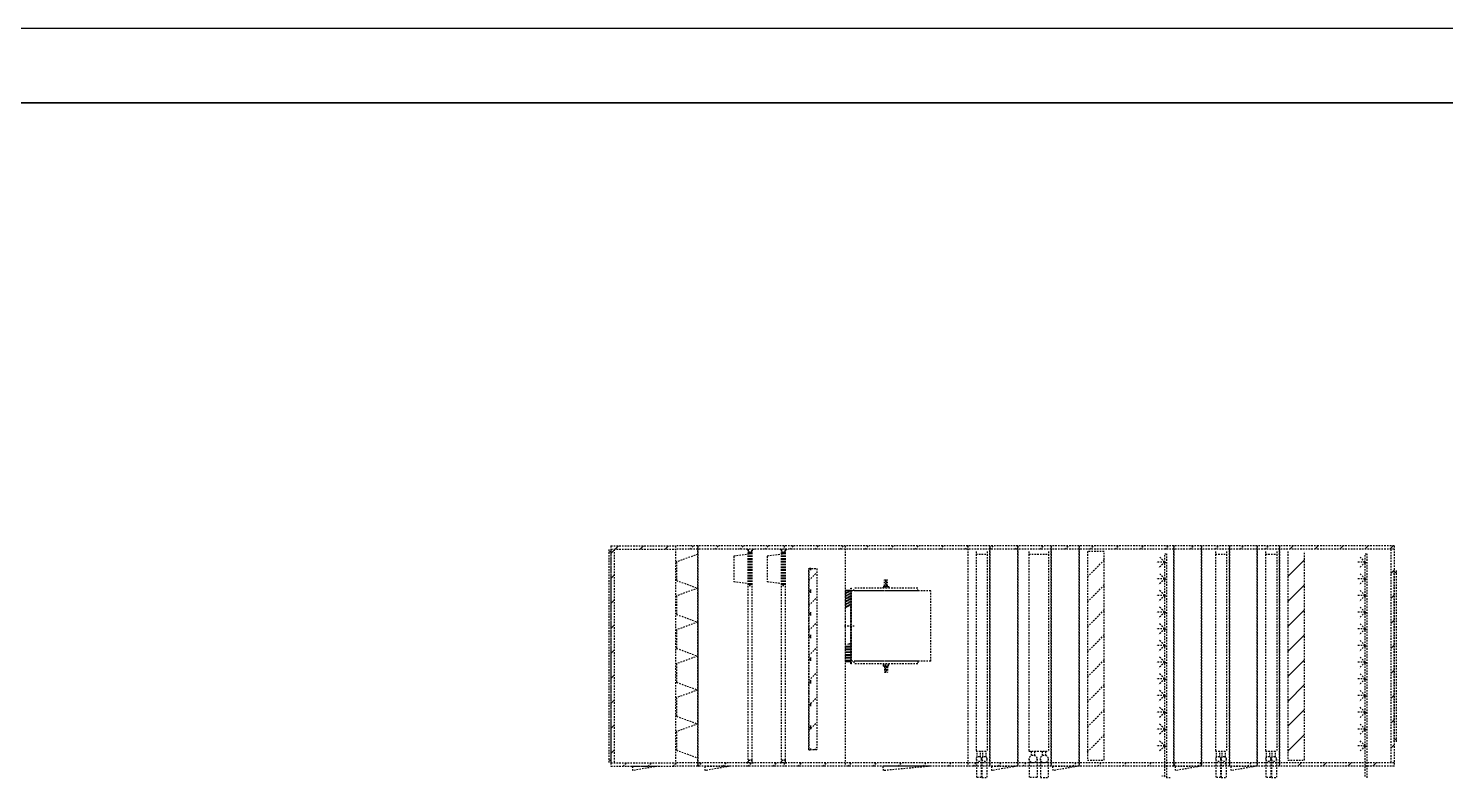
# Model space of a CAD drawing. Header units: millimetres. Extents: x -18 to 822, y 1518 to 2130.
# Drawn here: x 559.7 to 674.3, y 2069.2 to 2129.9 of the extents above; entities that cross this region are included whole.
import ezdxf

# ---------------------------------------------------------------- set-up
doc = ezdxf.new("R2010")
doc.units = ezdxf.units.MM
doc.linetypes.add('HIDDEN2', pattern=[0.1875, 0.125, -0.0625])
doc.layers.add('M-HVAC-CMDUCT', color=150, linetype='Continuous')
pattern_1 = [(45, (-3258.3937, 442.7932), (-1.0102788, 1.0102788), [])]

# ---------------------------------------------------------------- blocks, each defined once
blk = doc.blocks.new('A$Ce967d797')
for p, q in [((409, 283), (0, 283)), ((406.529, 280.069), (2.471, 280.069))]:
    blk.add_line(p, q)
blk = doc.blocks.new('A$C525b6b98')
at = {"xscale": 1.000475039848343, "yscale": 1.000475039848343, "zscale": 1.000475039848343}
blk.add_blockref('A$Ce967d797', (0, 0), dxfattribs=at)

msp = doc.modelspace()

# ---------------------------------------------------------------- hatches: boundary and pattern name
at = {"layer": 'M-HVAC-CMDUCT', "linetype": 'HIDDEN2'}
h = msp.add_hatch(dxfattribs=at)
h.set_pattern_fill('ANSI31', color=252, scale=0.45, style=0)
h.set_pattern_definition(pattern_1)
h.paths.add_polyline_path([(612.004, 2087.992), (612.004, 2087.722), (606.784, 2087.722), (606.784, 2087.992)])
h = msp.add_hatch(dxfattribs=at)
h.set_pattern_fill('ANSI31', color=252, scale=0.45, style=0)
h.set_pattern_definition(pattern_1)
h.paths.add_polyline_path([(607.054, 2070.442), (606.784, 2070.442), (606.784, 2087.722), (607.054, 2087.722)])
h = msp.add_hatch(dxfattribs=at)
h.set_pattern_fill('ANSI31', color=252, scale=0.45, style=0)
h.set_pattern_definition(pattern_1)
h.paths.add_polyline_path([(660.829, 2087.719), (660.829, 2087.989), (663.979, 2087.989), (663.979, 2087.719)])
h = msp.add_hatch(dxfattribs=at)
h.set_pattern_fill('ANSI31', color=252, scale=0.45, style=0)
h.set_pattern_definition(pattern_1)
h.paths.add_polyline_path([(662.854, 2087.539), (661.504, 2087.539), (661.504, 2070.664), (662.854, 2070.664)])
h = msp.add_hatch(dxfattribs=at)
h.set_pattern_fill('ANSI31', color=252, scale=0.45, style=0)
h.set_pattern_definition(pattern_1)
h.paths.add_polyline_path([(670.099, 2087.989), (670.099, 2087.719), (663.979, 2087.719), (663.979, 2087.989)])
h = msp.add_hatch(dxfattribs=at)
h.set_pattern_fill('ANSI31', color=252, scale=0.45, style=0)
h.set_pattern_definition(pattern_1)
h.paths.add_polyline_path([(669.829, 2087.719), (670.099, 2087.719), (670.099, 2070.439), (669.829, 2070.439)])
h = msp.add_hatch(dxfattribs=at)
h.set_pattern_fill('ANSI31', color=252, scale=0.45, style=0)
h.set_pattern_definition(pattern_1)
edge = h.paths.add_edge_path()
edge.add_line((660.829, 2070.439), (659.029, 2070.439))
edge.add_line((660.829, 2070.169), (659.029, 2070.169))
h = msp.add_hatch(dxfattribs=at)
h.set_pattern_fill('ANSI31', color=252, scale=0.45, style=0)
h.set_pattern_definition(pattern_1)
h.paths.add_polyline_path([(663.979, 2070.439), (663.979, 2070.169), (660.829, 2070.169), (660.829, 2070.439)])
h = msp.add_hatch(dxfattribs=at)
h.set_pattern_fill('ANSI31', color=252, scale=0.45, style=0)
h.set_pattern_definition(pattern_1)
h.paths.add_polyline_path([(670.099, 2070.439), (670.099, 2070.169), (663.979, 2070.169), (663.979, 2070.439)])

# ---------------------------------------------------------------- linework, layer by layer
msp.add_lwpolyline([(-12.883, 2123.832), (718.279, 2123.832), (717.901, 1554.651), (-13.262, 1554.651)], close=True)
at = {"layer": 'DEFPOINTS'}
msp.add_lwpolyline([(-12.883, 2123.832), (717.523, 2123.832), (717.523, 1554.651), (-12.883, 1554.651)], close=True, dxfattribs=at)
at = {"layer": 'M-HVAC-CMDUCT', "color": 252, "linetype": 'HIDDEN2'}
for p, q in [((606.604, 2087.699), (606.604, 2070.464)), ((606.784, 2087.992), (612.004, 2087.992)), ((606.784, 2087.992), (606.784, 2070.172)), ((606.784, 2087.722), (612.004, 2087.722)), ((606.784, 2087.699), (606.784, 2070.464)), ((607.054, 2087.722), (607.054, 2070.442)), ((612.004, 2087.992), (612.004, 2070.172)), ((613.804, 2087.992), (612.004, 2087.992)), ((612.004, 2087.992), (612.004, 2070.172)), ((613.804, 2087.722), (612.004, 2087.722)), ((613.189, 2087.722), (613.459, 2087.992)), ((616.054, 2087.992), (613.804, 2087.992)), ((613.804, 2070.172), (613.804, 2087.992)), ((613.804, 2087.992), (613.804, 2070.172)), ((616.054, 2087.722), (613.804, 2087.722)), ((615.21, 2087.722), (615.48, 2087.992)), ((618.979, 2087.992), (616.054, 2087.992)), ((618.979, 2087.722), (616.054, 2087.722)), ((617.23, 2087.722), (617.5, 2087.992)), ((617.764, 2087.711), (617.764, 2087.722)), ((617.764, 2087.722), (617.887, 2087.722)), ((617.876, 2087.711), (617.764, 2087.711)), ((617.876, 2070.453), (617.876, 2087.711)), ((617.876, 2087.587), (617.876, 2087.711)), ((617.887, 2087.722), (617.887, 2087.504)), ((618.18, 2087.504), (618.18, 2087.722)), ((618.18, 2087.722), (618.304, 2087.722)), ((618.191, 2070.453), (618.191, 2087.711)), ((618.304, 2087.711), (618.191, 2087.711)), ((618.191, 2087.711), (618.191, 2087.587)), ((618.304, 2087.722), (618.304, 2087.711)), ((620.779, 2087.992), (618.979, 2087.992)), ((620.779, 2087.722), (618.979, 2087.722)), ((619.251, 2087.722), (619.521, 2087.992)), ((619.429, 2087.899), (619.521, 2087.992)), ((620.464, 2087.711), (620.464, 2087.722)), ((620.464, 2087.722), (620.587, 2087.722)), ((620.576, 2087.711), (620.464, 2087.711)), ((620.576, 2070.453), (620.576, 2087.711)), ((620.576, 2087.587), (620.576, 2087.711)), ((620.587, 2087.722), (620.587, 2087.504)), ((625.729, 2087.992), (620.779, 2087.992)), ((620.779, 2087.992), (620.779, 2087.722)), ((625.729, 2087.722), (620.779, 2087.722)), ((620.88, 2087.504), (620.88, 2087.722)), ((620.88, 2087.722), (621.004, 2087.722)), ((620.891, 2070.453), (620.891, 2087.711)), ((621.004, 2087.711), (620.891, 2087.711)), ((620.891, 2087.711), (620.891, 2087.587)), ((621.004, 2087.722), (621.004, 2087.711)), ((621.272, 2087.722), (621.542, 2087.992)), ((623.292, 2087.722), (623.562, 2087.992)), ((625.313, 2087.722), (625.583, 2087.992)), ((635.629, 2087.992), (625.729, 2087.992)), ((625.729, 2087.992), (625.729, 2070.172)), ((625.729, 2087.992), (625.729, 2070.172)), ((635.629, 2087.722), (625.729, 2087.722)), ((627.333, 2087.722), (627.603, 2087.992)), ((629.354, 2087.722), (629.624, 2087.992)), ((631.374, 2087.722), (631.644, 2087.992)), ((633.395, 2087.722), (633.665, 2087.992)), ((635.415, 2087.722), (635.629, 2087.935)), ((635.629, 2087.992), (635.629, 2070.172)), ((637.429, 2087.992), (635.629, 2087.992)), ((635.629, 2087.935), (635.685, 2087.992)), ((635.629, 2087.992), (635.629, 2070.172)), ((637.429, 2087.722), (635.629, 2087.722)), ((636.304, 2087.542), (636.304, 2071.387)), ((637.204, 2087.542), (637.204, 2071.387)), ((639.679, 2087.992), (637.429, 2087.992)), ((637.429, 2070.172), (637.429, 2087.992)), ((637.429, 2087.992), (637.429, 2070.172)), ((639.679, 2087.722), (637.429, 2087.722)), ((637.436, 2087.722), (637.706, 2087.992)), ((639.457, 2087.722), (639.679, 2087.944)), ((639.679, 2070.172), (639.679, 2087.992)), ((639.679, 2087.989), (639.679, 2070.169)), ((642.379, 2087.989), (639.679, 2087.989)), ((639.679, 2087.944), (639.724, 2087.989)), ((642.379, 2087.719), (639.679, 2087.719)), ((640.579, 2087.539), (640.579, 2071.384)), ((641.474, 2087.719), (641.744, 2087.989)), ((642.154, 2087.539), (642.154, 2071.384)), ((644.629, 2087.989), (642.379, 2087.989)), ((642.379, 2070.169), (642.379, 2087.989)), ((642.379, 2087.989), (642.379, 2070.169)), ((644.629, 2087.719), (642.379, 2087.719)), ((643.495, 2087.719), (643.765, 2087.989)), ((644.629, 2087.989), (644.629, 2070.169)), ((652.279, 2087.989), (644.629, 2087.989)), ((644.629, 2070.169), (644.629, 2087.989)), ((652.279, 2087.719), (644.629, 2087.719)), ((645.304, 2087.507), (645.336, 2087.539)), ((646.654, 2087.539), (645.304, 2087.539)), ((645.304, 2087.539), (645.304, 2070.664)), ((645.516, 2087.719), (645.786, 2087.989)), ((646.654, 2070.664), (646.654, 2087.539)), ((647.536, 2087.719), (647.806, 2087.989)), ((649.557, 2087.719), (649.827, 2087.989)), ((651.577, 2087.719), (651.847, 2087.989)), ((654.529, 2087.989), (652.279, 2087.989)), ((652.279, 2070.169), (652.279, 2087.989)), ((652.279, 2087.989), (652.279, 2070.169)), ((654.529, 2087.719), (652.279, 2087.719)), ((653.598, 2087.719), (653.868, 2087.989)), ((654.529, 2087.989), (654.529, 2070.169)), ((656.779, 2087.989), (654.529, 2087.989)), ((654.529, 2070.169), (654.529, 2087.989)), ((656.779, 2087.719), (654.529, 2087.719)), ((655.618, 2087.719), (655.888, 2087.989)), ((655.654, 2087.539), (655.654, 2071.384)), ((656.554, 2087.539), (656.554, 2071.384)), ((659.029, 2087.989), (656.779, 2087.989)), ((656.779, 2070.169), (656.779, 2087.989)), ((656.779, 2087.989), (656.779, 2070.169)), ((659.029, 2087.719), (656.779, 2087.719)), ((657.639, 2087.719), (657.909, 2087.989)), ((659.029, 2087.989), (659.029, 2070.169)), ((660.829, 2087.989), (659.029, 2087.989)), ((659.029, 2070.169), (659.029, 2087.989)), ((660.829, 2087.719), (659.029, 2087.719)), ((659.659, 2087.719), (659.929, 2087.989)), ((659.704, 2087.539), (659.704, 2071.384)), ((660.604, 2087.539), (660.604, 2071.384)), ((660.829, 2087.989), (660.829, 2070.169)), ((663.979, 2087.989), (660.829, 2087.989)), ((660.829, 2087.989), (660.829, 2070.169)), ((660.829, 2070.169), (660.829, 2087.989)), ((663.979, 2087.719), (660.829, 2087.719)), ((661.504, 2087.539), (661.504, 2070.664)), ((662.854, 2070.664), (662.854, 2087.539)), ((670.099, 2087.989), (663.979, 2087.989)), ((670.099, 2087.719), (663.979, 2087.719)), ((669.829, 2087.719), (669.829, 2070.439)), ((670.099, 2087.989), (670.099, 2070.169)), ((606.784, 2087.519), (606.604, 2087.519)), ((613.804, 2087.317), (612.089, 2086.693)), ((612.089, 2086.693), (612.089, 2085.196)), ((613.804, 2087.317), (613.804, 2084.572)), ((617.961, 2087.312), (616.711, 2087.16)), ((616.711, 2087.16), (616.711, 2085.079)), ((618.191, 2087.492), (617.876, 2087.492)), ((617.887, 2087.504), (618.18, 2087.504)), ((617.962, 2087.452), (618.061, 2087.452)), ((617.962, 2087.452), (617.962, 2084.788)), ((618.061, 2087.452), (618.061, 2084.788)), ((620.661, 2087.312), (619.411, 2087.16)), ((619.411, 2087.16), (619.411, 2085.079)), ((620.891, 2087.492), (620.576, 2087.492)), ((620.587, 2087.504), (620.88, 2087.504)), ((620.662, 2087.452), (620.761, 2087.452)), ((620.662, 2087.452), (620.662, 2084.788)), ((620.761, 2087.452), (620.761, 2084.788)), ((636.304, 2087.317), (637.204, 2087.317)), ((640.579, 2087.314), (642.154, 2087.314)), ((645.304, 2085.487), (646.654, 2086.837)), ((651.552, 2086.685), (650.877, 2086.685)), ((651.552, 2086.685), (651.075, 2086.207)), ((651.553, 2086.686), (651.076, 2087.163)), ((651.552, 2087.359), (651.732, 2087.359)), ((651.552, 2069.347), (651.552, 2087.359)), ((651.732, 2069.236), (651.732, 2087.359)), ((655.654, 2087.314), (656.554, 2087.314)), ((659.704, 2087.314), (660.604, 2087.314)), ((667.752, 2086.685), (667.077, 2086.685)), ((667.752, 2086.685), (667.275, 2086.207)), ((667.753, 2086.686), (667.276, 2087.163)), ((667.752, 2087.359), (667.932, 2087.359)), ((667.752, 2069.347), (667.752, 2087.359)), ((667.932, 2069.236), (667.932, 2087.359)), ((622.778, 2086.151), (622.778, 2084.353)), ((622.956, 2086.151), (622.778, 2086.151)), ((622.778, 2086.151), (623.441, 2086.151)), ((622.778, 2071.501), (622.778, 2086.151)), ((622.778, 2085.187), (623.441, 2085.85)), ((622.956, 2086.035), (622.956, 2086.151)), ((623.441, 2086.151), (623.441, 2071.501)), ((628.899, 2085.242), (629.146, 2085.242)), ((628.899, 2084.747), (628.899, 2085.242)), ((629.023, 2085.264), (629.023, 2084.747)), ((629.146, 2084.747), (629.146, 2085.242)), ((651.552, 2085.335), (650.877, 2085.335)), ((651.552, 2085.335), (651.075, 2084.857)), ((651.553, 2085.336), (651.076, 2085.813)), ((667.752, 2085.335), (667.077, 2085.335)), ((667.752, 2085.335), (667.275, 2084.857)), ((667.753, 2085.336), (667.276, 2085.813)), ((670.099, 2072.149), (670.099, 2086.009)), ((670.279, 2085.829), (670.099, 2085.829)), ((670.279, 2072.149), (670.279, 2086.009)), ((612.089, 2085.196), (613.804, 2084.572)), ((613.804, 2084.572), (612.089, 2083.948)), ((613.804, 2084.572), (613.804, 2081.827)), ((617.961, 2084.927), (616.711, 2085.079)), ((617.962, 2084.788), (618.061, 2084.788)), ((620.661, 2084.927), (619.411, 2085.079)), ((620.662, 2084.788), (620.761, 2084.788)), ((622.778, 2084.353), (622.956, 2084.353)), ((622.778, 2084.315), (622.778, 2082.517)), ((622.956, 2084.315), (622.778, 2084.315)), ((622.956, 2084.353), (622.956, 2084.469)), ((622.956, 2084.199), (622.956, 2084.315)), ((625.729, 2084.358), (625.729, 2078.657)), ((625.774, 2082.971), (625.774, 2084.358)), ((625.864, 2083.023), (625.864, 2084.358)), ((625.954, 2083.074), (625.954, 2084.358)), ((626.044, 2083.126), (626.044, 2084.358)), ((626.134, 2083.178), (626.134, 2084.358)), ((626.179, 2078.454), (626.179, 2084.561)), ((626.179, 2084.561), (626.224, 2084.561)), ((626.179, 2084.358), (626.179, 2078.657)), ((626.224, 2078.454), (626.224, 2084.561)), ((632.641, 2084.349), (626.224, 2084.349)), ((631.588, 2084.572), (626.413, 2084.572)), ((626.413, 2084.349), (626.413, 2084.572)), ((631.588, 2084.349), (626.413, 2084.349)), ((629.263, 2084.662), (628.782, 2084.662)), ((628.782, 2084.572), (628.782, 2084.662)), ((628.827, 2084.747), (628.827, 2084.662)), ((628.827, 2084.747), (629.218, 2084.747)), ((629.059, 2085.22), (628.987, 2085.22)), ((628.987, 2085.22), (628.987, 2084.77)), ((629.059, 2084.77), (628.987, 2084.77)), ((629.059, 2084.77), (629.059, 2085.22)), ((629.218, 2084.747), (629.218, 2084.662)), ((629.263, 2084.662), (629.263, 2084.572)), ((631.588, 2084.349), (631.588, 2084.572)), ((632.641, 2078.666), (632.641, 2084.349)), ((645.304, 2083.466), (646.654, 2084.816)), ((651.552, 2083.985), (651.075, 2084.462)), ((667.752, 2083.985), (667.275, 2084.462)), ((612.089, 2083.948), (612.089, 2082.451)), ((622.778, 2083.166), (623.441, 2083.83)), ((651.552, 2083.985), (650.877, 2083.985)), ((651.552, 2083.985), (651.075, 2083.507)), ((651.552, 2082.635), (651.075, 2083.112)), ((667.752, 2083.985), (667.077, 2083.985)), ((667.752, 2083.985), (667.275, 2083.507)), ((667.752, 2082.635), (667.275, 2083.112)), ((612.089, 2082.451), (613.804, 2081.827)), ((613.804, 2081.827), (612.089, 2081.203)), ((613.804, 2081.827), (613.804, 2079.082)), ((622.778, 2082.517), (622.956, 2082.517)), ((622.778, 2082.479), (622.778, 2080.681)), ((622.956, 2082.479), (622.778, 2082.479)), ((622.778, 2081.146), (623.441, 2081.809)), ((622.956, 2082.517), (622.956, 2082.633)), ((622.956, 2082.363), (622.956, 2082.479)), ((645.304, 2081.445), (646.654, 2082.795)), ((651.552, 2082.635), (650.877, 2082.635)), ((651.552, 2082.635), (651.075, 2082.157)), ((667.752, 2082.635), (667.077, 2082.635)), ((667.752, 2082.635), (667.275, 2082.157)), ((612.089, 2081.203), (612.089, 2079.706)), ((622.778, 2080.681), (622.956, 2080.681)), ((622.956, 2080.681), (622.956, 2080.797)), ((626.457, 2081.507), (625.661, 2081.507)), ((645.304, 2079.425), (646.654, 2080.775)), ((651.552, 2081.285), (650.877, 2081.285)), ((651.552, 2081.285), (651.075, 2081.762)), ((651.552, 2081.285), (651.075, 2080.807)), ((667.752, 2081.285), (667.077, 2081.285)), ((667.752, 2081.285), (667.275, 2081.762)), ((667.752, 2081.285), (667.275, 2080.807)), ((612.089, 2079.706), (613.804, 2079.082)), ((622.778, 2080.643), (622.778, 2078.845)), ((622.956, 2080.643), (622.778, 2080.643)), ((622.778, 2079.125), (623.441, 2079.789)), ((622.956, 2080.527), (622.956, 2080.643)), ((625.774, 2078.657), (625.774, 2079.956)), ((625.864, 2078.657), (625.864, 2080.008)), ((625.954, 2078.657), (625.954, 2080.059)), ((626.044, 2078.657), (626.044, 2080.111)), ((626.134, 2078.657), (626.134, 2080.163)), ((651.552, 2079.935), (650.877, 2079.935)), ((651.552, 2079.935), (651.075, 2080.412)), ((651.552, 2079.935), (651.075, 2079.457)), ((667.752, 2079.935), (667.077, 2079.935)), ((667.752, 2079.935), (667.275, 2080.412)), ((667.752, 2079.935), (667.275, 2079.457)), ((613.804, 2079.082), (612.089, 2078.458)), ((612.089, 2078.458), (612.089, 2076.961)), ((613.804, 2079.082), (613.804, 2076.337)), ((622.778, 2078.845), (622.956, 2078.845)), ((622.778, 2078.807), (622.778, 2077.009)), ((622.956, 2078.807), (622.778, 2078.807)), ((622.956, 2078.845), (622.956, 2078.961)), ((622.956, 2078.691), (622.956, 2078.807)), ((626.224, 2078.454), (626.179, 2078.454)), ((632.641, 2078.666), (626.224, 2078.666)), ((631.588, 2078.666), (626.413, 2078.666)), ((626.413, 2078.666), (626.413, 2078.443)), ((631.588, 2078.443), (626.413, 2078.443)), ((628.782, 2078.443), (628.782, 2078.353)), ((629.263, 2078.353), (629.263, 2078.443)), ((631.588, 2078.666), (631.588, 2078.443)), ((645.304, 2077.404), (646.654, 2078.754)), ((651.552, 2078.585), (650.877, 2078.585)), ((651.552, 2078.585), (651.075, 2079.062)), ((651.552, 2078.585), (651.075, 2078.107)), ((667.752, 2078.585), (667.077, 2078.585)), ((667.752, 2078.585), (667.275, 2079.062)), ((667.752, 2078.585), (667.275, 2078.107)), ((622.778, 2077.105), (623.441, 2077.768)), ((629.263, 2078.353), (628.782, 2078.353)), ((628.827, 2078.267), (628.827, 2078.353)), ((628.827, 2078.267), (629.218, 2078.267)), ((628.899, 2078.267), (628.899, 2077.772)), ((628.899, 2077.772), (629.146, 2077.772)), ((628.987, 2077.795), (628.987, 2078.245)), ((629.059, 2078.245), (628.987, 2078.245)), ((629.059, 2077.795), (628.987, 2077.795)), ((629.023, 2077.75), (629.023, 2078.267)), ((629.059, 2078.245), (629.059, 2077.795)), ((629.146, 2078.267), (629.146, 2077.772)), ((629.218, 2078.267), (629.218, 2078.353)), ((651.552, 2077.235), (650.877, 2077.235)), ((651.552, 2077.235), (651.075, 2077.712)), ((651.552, 2077.235), (651.075, 2076.757)), ((667.752, 2077.235), (667.077, 2077.235)), ((667.752, 2077.235), (667.275, 2077.712)), ((667.752, 2077.235), (667.275, 2076.757)), ((612.089, 2076.961), (613.804, 2076.337)), ((613.804, 2076.337), (612.089, 2075.713)), ((613.804, 2076.337), (613.804, 2073.592)), ((622.778, 2077.009), (622.956, 2077.009)), ((622.778, 2076.971), (622.778, 2075.173)), ((622.956, 2076.971), (622.778, 2076.971)), ((622.956, 2077.009), (622.956, 2077.125)), ((622.956, 2076.855), (622.956, 2076.971)), ((645.304, 2075.384), (646.654, 2076.734)), ((651.552, 2075.885), (651.075, 2076.362)), ((667.752, 2075.885), (667.275, 2076.362)), ((612.089, 2075.713), (612.089, 2074.216)), ((622.778, 2075.084), (623.441, 2075.747)), ((622.778, 2075.173), (622.956, 2075.173)), ((622.778, 2075.135), (622.778, 2073.337)), ((622.956, 2075.135), (622.778, 2075.135)), ((622.956, 2075.173), (622.956, 2075.289)), ((622.956, 2075.019), (622.956, 2075.135)), ((651.552, 2075.885), (650.877, 2075.885)), ((651.552, 2075.885), (651.075, 2075.407)), ((651.552, 2074.535), (651.075, 2075.012)), ((667.752, 2075.885), (667.077, 2075.885)), ((667.752, 2075.885), (667.275, 2075.407)), ((667.752, 2074.535), (667.275, 2075.012)), ((612.089, 2074.216), (613.804, 2073.592)), ((645.304, 2073.363), (646.654, 2074.713)), ((651.552, 2074.535), (650.877, 2074.535)), ((651.552, 2074.512), (651.075, 2074.035)), ((667.752, 2074.535), (667.077, 2074.535)), ((667.752, 2074.512), (667.275, 2074.035)), ((613.804, 2073.592), (612.089, 2072.968)), ((612.089, 2072.968), (612.089, 2071.471)), ((613.804, 2073.592), (613.804, 2070.847)), ((622.778, 2073.063), (623.441, 2073.727)), ((622.778, 2073.337), (622.956, 2073.337)), ((622.778, 2073.299), (622.778, 2071.501)), ((622.956, 2073.299), (622.778, 2073.299)), ((622.956, 2073.337), (622.956, 2073.453)), ((622.956, 2073.183), (622.956, 2073.299)), ((645.304, 2071.343), (646.654, 2072.693)), ((651.552, 2073.162), (650.877, 2073.162)), ((651.552, 2073.162), (651.075, 2073.639)), ((651.552, 2073.162), (651.075, 2072.685)), ((667.752, 2073.162), (667.077, 2073.162)), ((667.752, 2073.162), (667.275, 2073.639)), ((667.752, 2073.162), (667.275, 2072.685)), ((622.778, 2071.501), (622.956, 2071.501)), ((623.441, 2071.501), (622.778, 2071.501)), ((622.956, 2071.501), (622.956, 2071.617)), ((623.236, 2071.501), (623.441, 2071.706)), ((651.552, 2071.812), (650.877, 2071.812)), ((651.552, 2071.812), (651.075, 2072.289)), ((651.552, 2071.812), (651.075, 2071.335)), ((667.752, 2071.812), (667.077, 2071.812)), ((667.752, 2071.812), (667.275, 2072.289)), ((667.752, 2071.812), (667.275, 2071.335)), ((670.279, 2072.329), (670.099, 2072.329)), ((606.784, 2070.644), (606.604, 2070.644)), ((606.784, 2070.442), (612.004, 2070.442)), ((607.763, 2070.172), (608.033, 2070.442)), ((609.783, 2070.172), (610.053, 2070.442)), ((611.804, 2070.172), (612.004, 2070.372)), ((612.004, 2070.372), (612.074, 2070.442)), ((613.804, 2070.442), (612.004, 2070.442)), ((612.089, 2071.471), (613.804, 2070.847)), ((616.054, 2070.442), (613.804, 2070.442)), ((613.824, 2070.172), (614.094, 2070.442)), ((615.845, 2070.172), (616.054, 2070.381)), ((618.979, 2070.442), (616.054, 2070.442)), ((616.054, 2070.381), (616.115, 2070.442)), ((617.876, 2070.453), (617.764, 2070.453)), ((617.764, 2070.453), (617.764, 2070.442)), ((617.764, 2070.442), (617.887, 2070.442)), ((617.865, 2070.172), (618.135, 2070.442)), ((618.191, 2070.662), (617.876, 2070.662)), ((617.876, 2070.545), (617.876, 2070.453)), ((617.887, 2070.442), (617.887, 2070.651)), ((617.887, 2070.651), (618.18, 2070.651)), ((618.18, 2070.651), (618.18, 2070.442)), ((618.18, 2070.442), (618.304, 2070.442)), ((618.191, 2070.453), (618.191, 2070.545)), ((618.304, 2070.453), (618.191, 2070.453)), ((618.304, 2070.442), (618.304, 2070.453)), ((620.779, 2070.442), (618.979, 2070.442)), ((619.886, 2070.172), (620.156, 2070.442)), ((619.886, 2070.172), (620.156, 2070.442)), ((620.576, 2070.453), (620.464, 2070.453)), ((620.464, 2070.453), (620.464, 2070.442)), ((620.464, 2070.442), (620.587, 2070.442)), ((620.891, 2070.662), (620.576, 2070.662)), ((620.576, 2070.545), (620.576, 2070.453)), ((620.587, 2070.442), (620.587, 2070.651)), ((620.587, 2070.651), (620.88, 2070.651)), ((625.729, 2070.442), (620.779, 2070.442)), ((620.779, 2070.442), (620.779, 2070.172)), ((620.88, 2070.651), (620.88, 2070.442)), ((620.88, 2070.442), (621.004, 2070.442)), ((620.891, 2070.453), (620.891, 2070.545)), ((621.004, 2070.453), (620.891, 2070.453)), ((621.004, 2070.442), (621.004, 2070.453)), ((621.907, 2070.172), (622.177, 2070.442)), ((623.927, 2070.172), (624.197, 2070.442)), ((635.629, 2070.442), (625.729, 2070.442)), ((625.948, 2070.172), (626.218, 2070.442)), ((627.968, 2070.172), (628.238, 2070.442)), ((629.989, 2070.172), (630.259, 2070.442)), ((632.009, 2070.172), (632.279, 2070.442)), ((634.03, 2070.172), (634.3, 2070.442)), ((637.429, 2070.442), (635.629, 2070.442)), ((636.05, 2070.172), (636.32, 2070.442)), ((636.304, 2071.387), (637.204, 2071.387)), ((636.326, 2070.756), (636.326, 2069.272)), ((636.392, 2070.905), (636.392, 2071.387)), ((636.662, 2070.905), (636.662, 2071.387)), ((636.727, 2070.756), (636.727, 2069.272)), ((636.78, 2070.756), (636.78, 2069.272)), ((636.846, 2070.905), (636.846, 2071.387)), ((637.116, 2070.905), (637.116, 2071.387)), ((637.181, 2070.756), (637.181, 2069.272)), ((639.679, 2070.442), (637.429, 2070.442)), ((638.071, 2070.172), (638.341, 2070.442)), ((642.379, 2070.439), (639.679, 2070.439)), ((640.089, 2070.169), (640.359, 2070.439)), ((640.579, 2071.384), (642.154, 2071.384)), ((640.601, 2070.754), (640.601, 2069.269)), ((640.781, 2071.038), (640.781, 2071.384)), ((641.051, 2071.038), (641.051, 2071.384)), ((641.23, 2070.754), (641.23, 2069.269)), ((641.502, 2070.754), (641.502, 2069.269)), ((641.682, 2071.038), (641.682, 2071.384)), ((641.952, 2071.038), (641.952, 2071.384)), ((642.131, 2070.754), (642.131, 2069.269)), ((642.379, 2070.438), (642.379, 2070.439)), ((644.629, 2070.439), (642.379, 2070.439)), ((644.13, 2070.169), (644.4, 2070.439)), ((652.279, 2070.439), (644.629, 2070.439)), ((645.304, 2070.664), (646.654, 2070.664)), ((646.151, 2070.169), (646.421, 2070.439)), ((646.646, 2070.664), (646.654, 2070.672)), ((648.171, 2070.169), (648.441, 2070.439)), ((650.192, 2070.169), (650.462, 2070.439)), ((652.279, 2070.235), (652.482, 2070.439)), ((654.529, 2070.439), (652.279, 2070.439)), ((654.233, 2070.169), (654.503, 2070.439)), ((656.779, 2070.439), (654.529, 2070.439)), ((655.654, 2071.384), (656.554, 2071.384)), ((655.676, 2070.754), (655.676, 2069.269)), ((655.742, 2070.902), (655.742, 2071.384)), ((656.012, 2070.902), (656.012, 2071.384)), ((656.077, 2070.754), (656.077, 2069.269)), ((656.13, 2070.754), (656.13, 2069.269)), ((656.196, 2070.902), (656.196, 2071.384)), ((656.253, 2070.169), (656.523, 2070.439)), ((656.466, 2070.902), (656.466, 2071.384)), ((656.531, 2070.754), (656.531, 2069.269)), ((659.029, 2070.439), (656.779, 2070.439)), ((658.274, 2070.169), (658.544, 2070.439)), ((660.829, 2070.439), (659.029, 2070.439)), ((659.704, 2071.384), (660.604, 2071.384)), ((659.726, 2070.754), (659.726, 2069.269)), ((659.792, 2070.902), (659.792, 2071.384)), ((660.062, 2070.902), (660.062, 2071.384)), ((660.127, 2070.754), (660.127, 2069.269)), ((660.18, 2070.754), (660.18, 2069.269)), ((660.246, 2070.902), (660.246, 2071.384)), ((660.516, 2070.902), (660.516, 2071.384)), ((660.581, 2070.754), (660.581, 2069.269)), ((663.979, 2070.439), (660.829, 2070.439)), ((661.504, 2070.664), (662.854, 2070.664)), ((670.099, 2070.439), (663.979, 2070.439)), ((606.784, 2070.172), (612.004, 2070.172)), ((608.516, 2070.172), (610.541, 2070.172)), ((610.541, 2070.172), (608.547, 2069.82)), ((613.804, 2070.172), (612.004, 2070.172)), ((616.054, 2070.172), (613.804, 2070.172)), ((614.366, 2070.172), (616.391, 2070.172)), ((616.391, 2070.172), (614.397, 2069.82)), ((618.979, 2070.172), (616.054, 2070.172)), ((620.779, 2070.172), (618.979, 2070.172)), ((620.779, 2070.172), (619.429, 2070.172)), ((625.729, 2070.172), (620.779, 2070.172)), ((635.629, 2070.172), (625.729, 2070.172)), ((632.591, 2070.172), (628.766, 2070.172)), ((632.591, 2070.172), (628.797, 2069.82)), ((637.429, 2070.172), (635.629, 2070.172)), ((636.727, 2069.272), (636.326, 2069.272)), ((636.78, 2069.272), (637.181, 2069.272)), ((639.679, 2070.172), (637.429, 2070.172)), ((637.541, 2070.172), (639.566, 2070.172)), ((639.566, 2070.172), (637.572, 2069.82)), ((642.379, 2070.169), (639.679, 2070.169)), ((641.23, 2069.269), (640.601, 2069.269)), ((641.502, 2069.269), (642.131, 2069.269)), ((644.629, 2070.169), (642.379, 2070.169)), ((642.491, 2070.169), (644.516, 2070.169)), ((644.516, 2070.169), (642.522, 2069.817)), ((652.279, 2070.169), (644.629, 2070.169)), ((652.212, 2070.169), (652.279, 2070.235)), ((654.529, 2070.169), (652.279, 2070.169)), ((652.391, 2070.169), (654.416, 2070.169)), ((654.416, 2070.169), (652.422, 2069.817)), ((656.779, 2070.169), (654.529, 2070.169)), ((656.077, 2069.269), (655.676, 2069.269)), ((656.13, 2069.269), (656.531, 2069.269)), ((659.029, 2070.169), (656.779, 2070.169)), ((656.891, 2070.169), (658.916, 2070.169)), ((658.916, 2070.169), (656.922, 2069.817)), ((660.829, 2070.169), (659.029, 2070.169)), ((660.127, 2069.269), (659.726, 2069.269)), ((660.18, 2069.269), (660.581, 2069.269)), ((663.979, 2070.169), (660.829, 2070.169)), ((670.099, 2070.169), (663.979, 2070.169))]:
    msp.add_line(p, q, dxfattribs=at)
for centre, radius in [((651.552, 2086.685), 0.0675), ((667.752, 2086.685), 0.0675), ((651.552, 2085.335), 0.0675), ((667.752, 2085.335), 0.0675), ((651.552, 2083.985), 0.0675), ((667.752, 2083.985), 0.0675), ((651.552, 2082.635), 0.0675), ((667.752, 2082.635), 0.0675), ((651.552, 2081.285), 0.0675), ((667.752, 2081.285), 0.0675), ((651.552, 2079.935), 0.0675), ((667.752, 2079.935), 0.0675), ((651.552, 2078.585), 0.0675), ((667.752, 2078.585), 0.0675), ((651.552, 2077.235), 0.0675), ((667.752, 2077.235), 0.0675), ((651.552, 2075.885), 0.0675), ((667.752, 2075.885), 0.0675), ((651.552, 2074.535), 0.0675), ((667.752, 2074.535), 0.0675), ((651.552, 2073.162), 0.0675), ((667.752, 2073.162), 0.0675), ((651.552, 2071.812), 0.0675), ((667.752, 2071.812), 0.0675), ((636.527, 2070.756), 0.2), ((636.981, 2070.756), 0.2), ((640.916, 2070.754), 0.315), ((641.817, 2070.754), 0.315), ((655.877, 2070.754), 0.2), ((656.331, 2070.754), 0.2), ((659.927, 2070.754), 0.2), ((660.381, 2070.754), 0.2)]:
    msp.add_circle(centre, radius, dxfattribs=at)
for centre, radius, start, end in [((625.751, 2084.358), 0.0225, 0, 180), ((625.751, 2084.358), 0.0225, 0, 180), ((625.751, 2084.358), 0.0225, 0, 180), ((625.751, 2084.358), 0.0225, 0, 180), ((625.751, 2084.358), 0.0225, 0, 180), ((625.751, 2084.358), 0.0225, 0, 180), ((625.751, 2084.358), 0.0225, 0, 180), ((625.751, 2084.358), 0.0225, 0, 180), ((625.751, 2084.358), 0.0225, 0, 180), ((625.751, 2084.358), 0.0225, 0, 180), ((625.751, 2084.358), 0.0225, 0, 180), ((625.751, 2084.358), 0.0225, 0, 180), ((625.796, 2084.358), 0.0225, 0, 180), ((625.841, 2084.358), 0.0225, 0, 180), ((625.886, 2084.358), 0.0225, 0, 180), ((625.931, 2084.358), 0.0225, 0, 180), ((625.976, 2084.358), 0.0225, 0, 180), ((626.021, 2084.358), 0.0225, 0, 180), ((626.066, 2084.358), 0.0225, 0, 180), ((626.111, 2084.358), 0.0225, 0, 180), ((626.156, 2084.358), 0.0225, 0, 180), ((625.751, 2078.657), 0.0225, 180, 0), ((625.751, 2078.657), 0.0225, 180, 0), ((625.751, 2078.657), 0.0225, 180, 0), ((625.751, 2078.657), 0.0225, 180, 0), ((625.751, 2078.657), 0.0225, 180, 0), ((625.751, 2078.657), 0.0225, 180, 0), ((625.751, 2078.657), 0.0225, 180, 0), ((625.751, 2078.657), 0.0225, 180, 0), ((625.751, 2078.657), 0.0225, 180, 0), ((625.751, 2078.657), 0.0225, 180, 0), ((625.751, 2078.657), 0.0225, 180, 0), ((625.751, 2078.657), 0.0225, 180, 0), ((625.796, 2078.657), 0.0225, 180, 0), ((625.841, 2078.657), 0.0225, 180, 0), ((625.886, 2078.657), 0.0225, 180, 0), ((625.931, 2078.657), 0.0225, 180, 0), ((625.976, 2078.657), 0.0225, 180, 0), ((626.021, 2078.657), 0.0225, 180, 0), ((626.066, 2078.657), 0.0225, 180, 0), ((626.111, 2078.657), 0.0225, 180, 0), ((626.156, 2078.657), 0.0225, 180, 0), ((610.541, 2070.172), 2.025, 180, 190), ((616.391, 2070.172), 2.025, 180, 190), ((630.791, 2070.172), 2.025, 180, 190), ((639.566, 2070.172), 2.025, 180, 190), ((644.516, 2070.169), 2.025, 180, 190), ((654.416, 2070.169), 2.025, 180, 190), ((658.916, 2070.169), 2.025, 180, 190)]:
    msp.add_arc(centre, radius, start, end, dxfattribs=at)
msp.add_open_spline([(652.008, 2069.247), (651.965, 2069.235), (651.667, 2069.172), (651.586, 2069.412), (651.38, 2069.369), (651.32, 2069.356)], degree=3, knots=[35.4391126, 35.4391126, 35.4391126, 35.4391126, 53.7239431, 145.6610549, 183.1817942, 183.1817942, 183.1817942, 183.1817942], dxfattribs=at)

# ---------------------------------------------------------------- block references
at = {"ltscale": 2, "xscale": 2.052814562332979, "yscale": 2.052814562332979, "zscale": 2.052814562332979}
msp.add_blockref('A$C525b6b98', (-17.959, 1548.63), dxfattribs=at)

doc.saveas('drawing.dxf')
